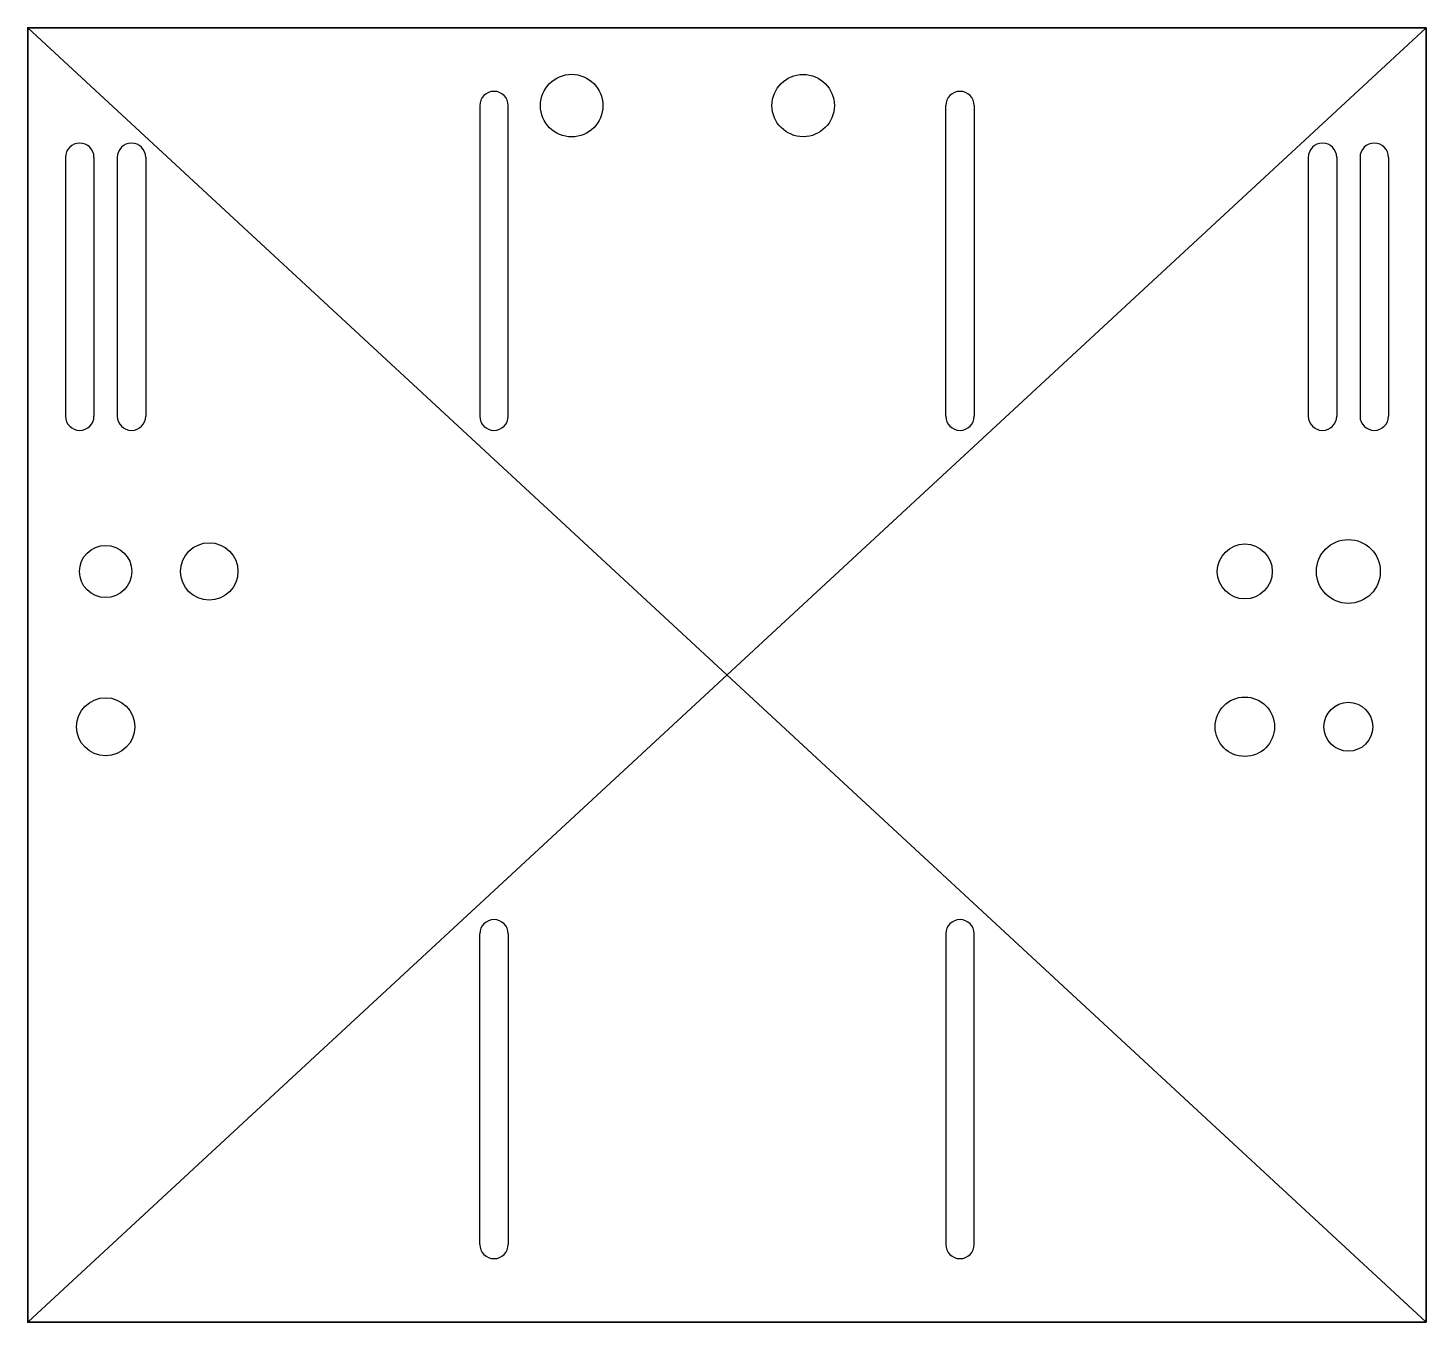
# Model space of a CAD drawing. Header units: centimetres. Extents: x -13.5 to 13.5, y -12.5 to 12.5.
import ezdxf

# ---------------------------------------------------------------- set-up
doc = ezdxf.new("R2010")
doc.units = ezdxf.units.CM
doc.header["$MEASUREMENT"] = 0
doc.layers.add('Untitled v5_Sketch1', color=7, linetype='Continuous')
doc.layers.add('Untitled v5_Sketch2', color=7, linetype='Continuous')

msp = doc.modelspace()

# ---------------------------------------------------------------- linework, layer by layer
at = {"layer": 'Untitled v5_Sketch1'}
for p, q in [((13.5, 12.5), (-13.5, 12.5)), ((-13.5, 12.5), (-13.5, -12.5)), ((13.5, 12.5), (-13.5, -12.5)), ((-13.5, 12.5), (13.5, -12.5)), ((13.5, -12.5), (13.5, 12.5)), ((-13.5, -12.5), (13.5, -12.5))]:
    msp.add_line(p, q, dxfattribs=at)
for centre, radius in [((-3, 11), 0.604), ((1.471, 11), 0.602), ((-12, 2), 0.504), ((-10, 2), 0.555), ((10, 2), 0.531), ((12, 2), 0.617), ((-12, -1), 0.561), ((10, -1), 0.574), ((12, -1), 0.472)]:
    msp.add_circle(centre, radius, dxfattribs=at)
msp.add_point((0, 0), dxfattribs=at)
msp.add_point((0, 0), dxfattribs=at)
at = {"layer": 'Untitled v5_Sketch2'}
for p, q in [((-13.5, -12.5), (-13.5, 12.5)), ((-13.5, 12.5), (13.5, 12.5)), ((13.5, 12.5), (13.5, -12.5)), ((-4.775, 11), (-4.775, 5)), ((-4.225, 5), (-4.225, 11)), ((4.225, 5), (4.225, 11)), ((4.775, 11), (4.775, 5)), ((-12.775, 10), (-12.775, 5)), ((-12.225, 10), (-12.225, 5)), ((-11.775, 10), (-11.775, 5)), ((-11.225, 10), (-11.225, 5)), ((11.225, 10), (11.225, 5)), ((11.775, 10), (11.775, 5)), ((12.225, 10), (12.225, 5)), ((12.775, 10), (12.775, 5)), ((-4.775, -11), (-4.775, -5)), ((-4.225, -5), (-4.225, -11)), ((4.225, -5), (4.225, -11)), ((4.775, -11), (4.775, -5)), ((-13.5, -12.5), (13.5, -12.5)), ((13.5, -12.5), (-13.5, -12.5))]:
    msp.add_line(p, q, dxfattribs=at)
for centre, start, end in [((-4.5, 11), 0, 180), ((4.5, 11), 0, 180), ((-12.5, 10), 0, 180), ((-11.5, 10), 0, 180), ((11.5, 10), 0, 180), ((12.5, 10), 0, 180), ((-12.5, 5), 180, 0), ((-11.5, 5), 180, 0), ((-4.5, 5), 180, 0), ((4.5, 5), 180, 0), ((11.5, 5), 180, 0), ((12.5, 5), 180, 0), ((-4.5, -5), 0, 180), ((4.5, -5), 0, 180), ((-4.5, -11), 180, 0), ((4.5, -11), 180, 0)]:
    msp.add_arc(centre, 0.275, start, end, dxfattribs=at)
for p in [(-13.5, 12.5), (0, 0), (0, 0), (-13.5, -12.5)]:
    msp.add_point(p, dxfattribs=at)

doc.saveas('drawing.dxf')
